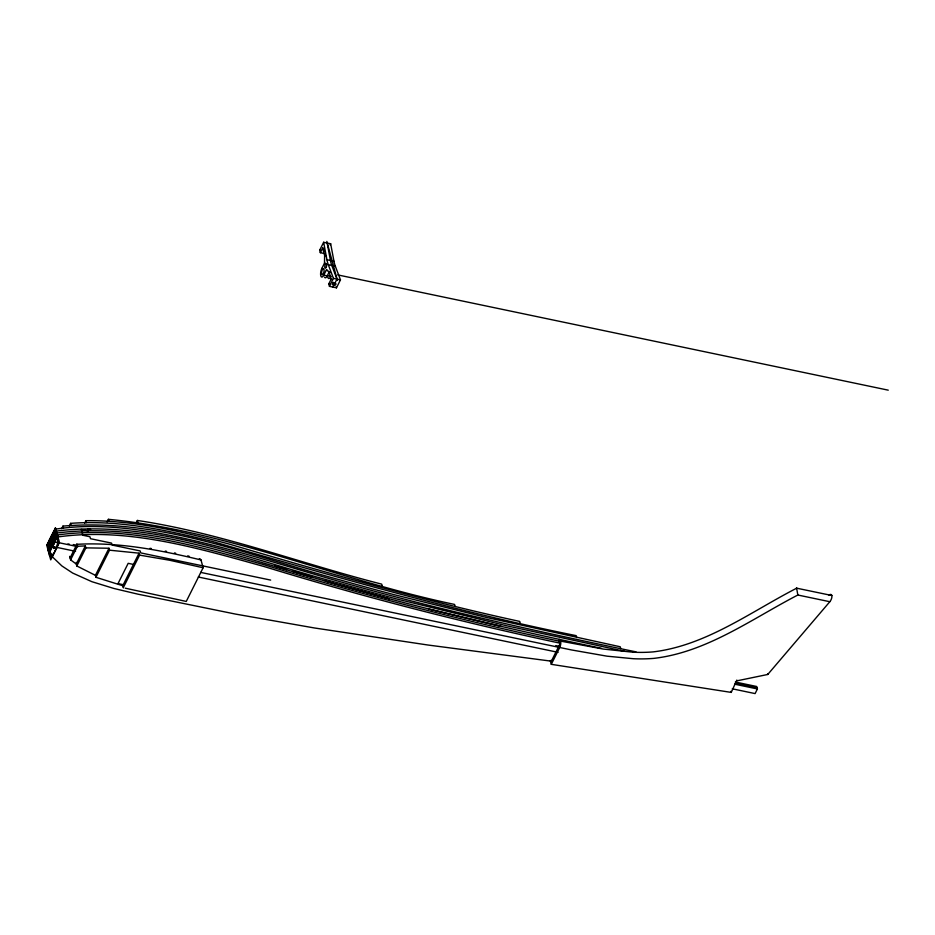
<?xml version="1.0" encoding="UTF-8"?>
<svg xmlns="http://www.w3.org/2000/svg" width="935" height="935" viewBox="0 0 935 935"><rect width="100%" height="100%" fill="white"/><g stroke="black" fill="none" stroke-linecap="round" stroke-linejoin="round"><path stroke-width="1.4" d="M330.932 276.339L323.744 275.194A5.4 1.975 -78.2 0 1 320.787 275.837A5.4 1.975 -78.2 0 1 321.885 268.368L324.503 263.156L324.62 255.372L322.633 248.055L323.954 248.336M558.721 640.463L559.282 639.341L560.334 643.245L551.358 661.174L427.961 645.021L314.499 627.981L235.468 614.073L138.029 594.192L114 588.501L91.899 581.699L72.661 573.062L61.874 565.932L53.038 557.459L49.438 552.655L47.323 544.848L55.153 529.21C88.077 524.044 121.76 526.966 154.45 532.471C209.685 542.125 263.202 559.223 316.895 574.978C416.917 604.501 518.738 627.467 620.793 648.726L635.987 651.859M48.375 548.751L56.205 533.114C143.686 521.73 228.83 553.917 311.729 577.047M52.36 545.304L54.686 540.675M49.438 552.655L57.269 537.017L55.153 529.21M52.699 546.531L55.013 541.891L54.347 539.46L52.033 544.088L52.699 546.531L75.536 551.311M61.675 528.649L62.949 526.113C158.868 517.745 250.451 555.939 341.427 580.273A2670.898 2017.298 -15.2 0 0 393.892 594.613L485.955 617.345L620.256 646.775L620.793 648.726M69.33 525.867L70.581 523.355C118.558 519.767 166.395 529.981 212.677 541.529C332.977 576.17 453.37 610.929 576.205 635.648L576.743 637.6M84.641 523.273L85.938 520.678C134.64 520.187 182.547 531.723 229.32 544.112C325.438 572.384 421.767 600.223 519.743 621.424L520.269 623.376M123.432 587.718L122.754 585.731L95.943 577.292L95.417 575.341L76.822 565.991L76.284 564.039L70.616 559.878L77.418 546.274L76.787 543.925M76.284 564.039L85.365 545.911L77.418 546.274M76.822 565.991L85.891 547.863L85.365 545.911M107.116 521.87L108.39 519.322C227.298 530.706 338.213 580.156 454.574 604.431L455.1 606.383M95.417 575.341L108.986 548.249L85.891 547.863M95.943 577.292L109.512 550.201L108.986 548.249M136.078 523.016L137.363 520.456C220.882 532.973 300.182 563.361 381.737 584.153L382.263 586.105M122.754 585.731L139.07 553.169L109.605 550.201M123.291 587.683L139.595 555.121L139.07 553.169M324.702 253.607L320.319 252.695L319.653 250.253L323.639 242.282L330.663 243.755L333.959 261.216A38.569 14.142 -78.2 0 0 335.303 266.148L340.469 279.857L336.483 287.828L329.459 286.355L328.793 283.913L331.119 279.284L329.132 271.968L326.35 269.981L323.744 275.194M320.319 252.695L322.633 248.055M330.149 244.795L330.663 243.755M329.459 286.355L333.444 278.385L328.279 264.687A38.569 14.142 -78.2 0 1 326.934 259.755L323.639 242.282M332.311 284.649L333.468 282.335M332.965 287.092L336.962 279.121L331.785 265.411A38.569 14.142 -78.2 0 1 330.452 260.491L327.156 243.018M200.908 559.644L203.117 567.755L186.252 601.439L125.243 588.185M559.247 642.415L559.808 641.293C460.09 620.069 361.331 594.531 263.857 564.67C196.794 546.063 127.031 525.189 56.743 535.065L48.912 550.703L51.787 554.548M736.838 680.096L731.24 692.403L551.288 664.329L559.703 647.534A4.628 1.695 -78.2 0 0 560.731 641.574A4.628 1.695 -78.2 0 0 558.616 640.837M735.342 682.024L756.754 686.512L757.42 688.955L755.094 693.583L732.257 688.803M55.819 539.063L56.1 537.695M737.037 680.82L767.764 674.462L829.824 601.719L797.847 595.022C751.67 618.947 706.895 652.233 653.822 658.38A126.681 95.674 -15.2 0 1 633.217 658.707L607.096 656.183L571.542 649.954L200.639 572.384M51.986 540.675L52.278 539.285M50.268 550.096L50.56 548.646M55.936 537.613L55.621 539.074M50.42 548.611L50.104 550.072M54.242 547.01L53.926 548.483M52.115 539.215L51.799 540.675M54.055 548.506L54.394 547.068M57.269 537.017C127.569 527.141 197.32 548.015 264.395 566.622C361.868 596.483 460.628 622.02 560.334 643.245M633.299 652.244L603.204 649.054L560.638 641.129M139.595 555.121L169.586 560.24L203.117 567.755M150.044 548.307L151.295 548.518M165.273 551.077L166.547 551.334M624.451 651.309L507.062 625.877L397.913 599.288A2678.752 2023.223 -15.2 0 1 338.131 582.926C246.15 558.417 152.732 519.007 55.679 531.162L47.849 546.8L49.286 548.728M319.653 250.253L320.974 250.533M324.62 255.372L325.941 255.652M326.934 259.755L333.959 261.216M324.503 263.156L325.812 263.425M328.279 264.687L335.303 266.148M321.885 268.368L323.206 268.637M326.35 269.981L327.671 270.262M330.441 272.237L329.132 271.968L327.25 275.93A5.4 1.975 -78.2 0 1 324.503 277.122M337.769 274.913L888.25 390.164M333.444 278.385L340.469 279.857M331.119 279.284L332.428 279.565M328.793 283.913L330.113 284.193M829.824 601.684A4.698 2.291 -65.3 0 0 831.834 595.501L796.69 588.185C750.56 611.922 706.077 645.536 653.168 651.894A122.053 92.191 -15.2 0 1 633.311 652.209M90.648 529.526L87.832 528.941L88.369 530.893L81.345 529.42L82.934 535.276L89.959 536.748L90.485 538.7L111.557 543.106L112.083 545.058L140.18 550.937L140.718 552.889L270.659 580.097M73.246 544.556L77.523 545.456M555.787 645.582L560.065 646.482M735.67 683.251L757.081 687.728M55.013 541.891L77.862 546.683M734.571 684.163L757.42 688.955M198.314 577.012L558.078 652.338M133.787 564.495L128.177 563.326L118.02 583.592L123.642 584.772M174.401 552.936L175.698 553.216M601.462 648.352C497.619 626.579 394.219 602.28 292.678 571.402M187.678 555.869L189.034 556.173M501.16 626.356L428.955 609.059M199.365 558.639L200.183 558.838M200.99 559.948C160.446 550.166 118.815 541.926 76.892 544.322L70.078 557.926L70.978 558.651M389.24 598.821L325.275 581.021M274.82 566.096L286.636 569.602M796.538 587.671L797.847 595.022M767.565 673.726L767.764 674.462M730.936 691.304L731.24 692.403M551.124 660.32L551.358 661.174M550.294 660.671L551.288 664.329M326.829 241.417L337.43 280.453M336.156 286.613L336.483 287.828M333.082 282.58L333.842 285.35M137.363 520.456L137.889 522.408M108.39 519.322L108.927 521.274M85.938 520.678L86.476 522.63M70.581 523.355L71.118 525.306M62.949 526.113L63.486 528.065M69.657 556.36L70.616 559.878M330.768 276.666A5.4 1.975 -78.2 0 1 327.811 277.298M334.192 282.837A1.543 1.169 -15.2 0 1 332.93 282.837M323.942 251.246A1.543 1.169 -15.2 0 1 324.001 250.031M828.983 595.139A4.698 2.291 -65.3 0 1 831.834 595.501M48.071 550.107A7.714 2.828 -78.2 0 1 49.648 539.437M53.622 554.069A7.714 2.828 -78.2 0 1 49.403 554.993M58.099 537.613A7.714 2.828 -78.2 0 1 56.521 548.284M52.547 533.651A7.714 2.828 -78.2 0 1 56.778 532.74M71.048 557.926A77.921 58.847 -15.2 0 1 69.868 556.991M67.787 544.088A161.334 121.854 -15.2 0 1 69.061 543.96M76.834 562.823A114.549 86.511 -15.2 0 1 76.226 562.449M48.129 546.04A82.899 62.61 -15.2 0 1 47.311 544.848M55.445 527.854L46.75 545.234L50.724 559.866L59.431 542.487L55.445 527.854M323.405 273.604A3.086 1.134 -78.2 0 0 323.498 268.777A3.086 1.134 -78.2 0 0 321.546 272.962A3.086 1.134 -78.2 0 0 323.405 273.604M326.163 267.352A2.314 0.853 -78.2 0 0 326.221 263.728A2.314 0.853 -78.2 0 0 324.761 266.872A2.314 0.853 -78.2 0 0 326.163 267.352M333.924 285.374A1.543 1.169 -15.2 0 0 335.91 283.808A1.543 1.169 -15.2 0 0 333.433 283.41A1.543 1.169 -15.2 0 0 333.924 285.374M55.282 550.762A11.571 4.243 -78.2 0 0 55.668 532.599A11.571 4.243 -78.2 0 0 48.316 548.226A11.571 4.243 -78.2 0 0 55.282 550.762"/></g></svg>
